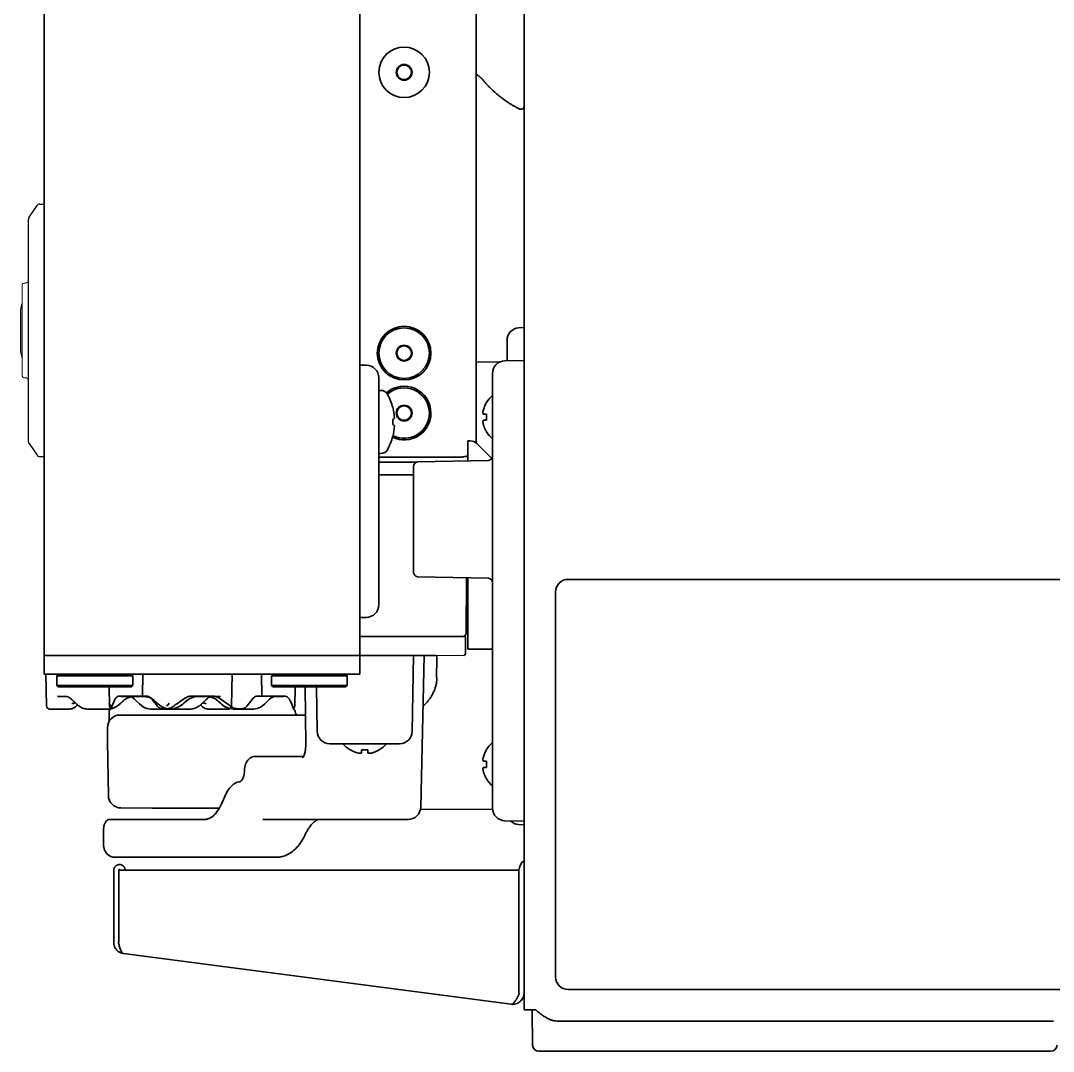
# Model space of a CAD drawing. Extents: x 6769 to 10051, y -94 to 2900.
# Drawn here: x 7609.8 to 7773.4, y 1270.8 to 1434.2 of the extents above; entities that cross this region are included whole.
import ezdxf

# ---------------------------------------------------------------- set-up
doc = ezdxf.new("R2010")
doc.units = 0
doc.header["$LTSCALE"] = 5
doc.layers.get('0').update_dxf_attribs({"linetype": 'CONTINUOUS', "lineweight": 0})
doc.layers.add('1', color=7, linetype='CONTINUOUS', true_color=0xffffff)
doc.layers.add('GEOM', color=7, linetype='CONTINUOUS')

msp = doc.modelspace()

# ---------------------------------------------------------------- linework, layer by layer
at = {"color": 7, "linetype": 'Continuous'}
for p, q in [((7610.06, 1377.83), (7610.06, 1392.33)), ((7610.06, 1377.83), (7610.06, 1392.33)), ((7610.56, 1392.58), (7610.31, 1392.58)), ((7610.56, 1392.58), (7610.31, 1392.58)), ((7610.56, 1377.58), (7610.31, 1377.58)), ((7610.56, 1377.58), (7610.31, 1377.58))]:
    msp.add_line(p, q, dxfattribs=at)
msp.add_line((7675.62, 1333.58), (7680.02, 1333.58))
for centre, radius, start, end in [((7610.31, 1392.33), 0.25, 90, 180), ((7610.31, 1392.33), 0.25, 90, 180), ((7610.56, 1393.08), 0.5, 270, 0), ((7610.56, 1393.08), 0.5, 270, 0), ((7610.31, 1377.83), 0.25, 180, 270), ((7610.31, 1377.83), 0.25, 180, 270), ((7610.56, 1377.08), 0.5, 0, 90), ((7610.56, 1377.08), 0.5, 0, 90)]:
    msp.add_arc(centre, radius, start, end, dxfattribs=at)
at = {"layer": '1', "color": 7, "linetype": 'Continuous', "lineweight": 35}
for p, q in [((7689.56, 1277.43), (7689.56, 1893.33)), ((7613.56, 1333.58), (7613.56, 1891.08)), ((7663.56, 1333.58), (7663.56, 1891.08)), ((7681.96, 1367.26), (7681.96, 1549.94)), ((7688.69, 1385.48), (7689.56, 1385.56)), ((7686.86, 1380.28), (7686.86, 1383.49)), ((7663.56, 1379.58), (7664.6, 1379.56)), ((7685.73, 1380.09), (7681.96, 1380.06)), ((7686.53, 1380.27), (7689.56, 1380.33)), ((7666.56, 1377.56), (7666.56, 1341.6)), ((7684.56, 1373.27), (7684.56, 1378.27)), ((7666.86, 1375.58), (7666.56, 1375.58)), ((7668.77, 1372.88), (7668.76, 1372.88)), ((7683.59, 1373.63), (7683.62, 1373.63)), ((7684.56, 1314.38), (7684.56, 1373.27)), ((7668.77, 1368.28), (7668.76, 1368.28)), ((7683.62, 1369.03), (7683.59, 1369.03)), ((7680.66, 1366.09), (7680.66, 1367.58)), ((7680.66, 1367.58), (7681.04, 1367.58)), ((7680.66, 1366.09), (7680.66, 1364.39)), ((7684.45, 1364.79), (7682.1, 1367.14)), ((7666.56, 1365.58), (7666.86, 1365.58)), ((7666.56, 1364.98), (7679.53, 1364.98)), ((7683.94, 1364.46), (7672.68, 1364.24)), ((7672.5, 1364.18), (7666.56, 1364.18)), ((7672.06, 1363.5), (7672.06, 1355.13)), ((7672.06, 1362.18), (7666.56, 1362.18)), ((7672.06, 1355.13), (7672.06, 1346.76)), ((7672.68, 1346.02), (7683.94, 1345.79)), ((7680.44, 1345.86), (7680.37, 1337.07)), ((7680.66, 1345.86), (7680.66, 1344.08)), ((7797.56, 1345.63), (7696.56, 1345.63)), ((7680.66, 1344.08), (7680.66, 1336.05)), ((7694.56, 1343.63), (7694.56, 1282.63)), ((7664.6, 1339.6), (7663.56, 1339.58)), ((7680.06, 1336.58), (7663.56, 1336.58)), ((7680.06, 1336.58), (7680.31, 1336.58)), ((7680.31, 1336.58), (7680.3, 1335.54)), ((7680.3, 1335.54), (7680.27, 1333.82)), ((7680.66, 1334.58), (7680.66, 1336.05)), ((7613.56, 1333.58), (7615.56, 1333.58)), ((7613.56, 1330.58), (7613.56, 1333.58)), ((7661.56, 1333.58), (7615.56, 1333.58)), ((7661.56, 1333.58), (7663.56, 1333.58)), ((7663.56, 1330.58), (7663.56, 1333.58)), ((7663.56, 1333.58), (7670.02, 1333.58)), ((7672.61, 1333.58), (7670.02, 1333.58)), ((7671.85, 1321.54), (7672.06, 1333.58)), ((7672.61, 1333.58), (7675.21, 1333.58)), ((7673.19, 1309.53), (7673.75, 1333.58)), ((7675.62, 1333.58), (7675.21, 1333.58)), ((7682.52, 1334.58), (7680.66, 1334.58)), ((7684.52, 1334.58), (7682.52, 1334.58)), ((7684.52, 1334.58), (7684.56, 1334.58)), ((7615.56, 1330.58), (7613.56, 1330.58)), ((7613.81, 1330.58), (7613.9, 1325.57)), ((7661.56, 1330.58), (7615.56, 1330.58)), ((7615.81, 1330.58), (7615.56, 1330.33)), ((7615.56, 1330.33), (7621.56, 1330.33)), ((7615.56, 1330.33), (7615.56, 1328.83)), ((7621.56, 1330.33), (7627.56, 1330.33)), ((7627.56, 1330.33), (7627.31, 1330.58)), ((7627.56, 1328.83), (7627.56, 1330.33)), ((7629.16, 1330.58), (7629.1, 1327.17)), ((7643.23, 1325.57), (7643.31, 1330.58)), ((7648.03, 1327.16), (7647.97, 1330.58)), ((7649.81, 1330.58), (7649.56, 1330.33)), ((7649.56, 1330.33), (7655.56, 1330.33)), ((7649.56, 1330.33), (7649.56, 1328.83)), ((7655.56, 1330.33), (7661.56, 1330.33)), ((7661.56, 1330.33), (7661.31, 1330.58)), ((7663.56, 1330.58), (7661.56, 1330.58)), ((7661.56, 1328.83), (7661.56, 1330.33)), ((7675.7, 1330.08), (7675.76, 1330.07)), ((7615.56, 1328.83), (7627.56, 1328.83)), ((7615.56, 1328.83), (7615.81, 1328.58)), ((7627.31, 1328.58), (7615.81, 1328.58)), ((7623.9, 1325.57), (7623.85, 1328.58)), ((7627.31, 1328.58), (7627.56, 1328.83)), ((7649.56, 1328.83), (7661.56, 1328.83)), ((7649.56, 1328.83), (7649.81, 1328.58)), ((7661.31, 1328.58), (7649.81, 1328.58)), ((7653.23, 1325.57), (7653.28, 1328.58)), ((7654.91, 1328.58), (7654.98, 1319.49)), ((7656.78, 1321.54), (7656.66, 1328.58)), ((7661.31, 1328.58), (7661.56, 1328.83)), ((7615.67, 1327.08), (7616.98, 1327.08)), ((7625.45, 1327.13), (7627.11, 1327.13)), ((7625.67, 1327.08), (7626.98, 1327.08)), ((7627.26, 1327.08), (7629.87, 1327.08)), ((7636.59, 1326.73), (7637.35, 1327.01)), ((7636.6, 1326.74), (7637.37, 1327.02)), ((7636.95, 1327.13), (7640.18, 1327.13)), ((7637.13, 1327.07), (7637.26, 1327.08)), ((7637.26, 1327.08), (7639.87, 1327.08)), ((7637.37, 1327.02), (7637.97, 1327.08)), ((7639.16, 1327.08), (7639.78, 1327.01)), ((7639.87, 1327.08), (7640, 1327.07)), ((7640.15, 1327.08), (7641.46, 1327.08)), ((7650.02, 1327.13), (7651.63, 1327.13)), ((7650.15, 1327.08), (7651.46, 1327.08)), ((7627.78, 1326.71), (7627.87, 1326.62)), ((7632.27, 1325.13), (7633.03, 1325.13)), ((7635.51, 1325.85), (7635.66, 1325.99)), ((7635.66, 1325.99), (7636.07, 1326.36)), ((7636.07, 1326.36), (7636.6, 1326.74)), ((7641.06, 1326.36), (7641.47, 1325.99)), ((7641.47, 1325.99), (7641.62, 1325.85)), ((7641.62, 1325.85), (7642.13, 1325.47)), ((7642.13, 1325.47), (7642.95, 1325.14)), ((7642.95, 1325.14), (7643.55, 1325.08)), ((7644.1, 1325.13), (7644.86, 1325.13)), ((7614.46, 1325.08), (7614.4, 1325.08)), ((7617.55, 1325.08), (7614.46, 1325.08)), ((7620.39, 1325.08), (7622.64, 1325.08)), ((7623.81, 1324.63), (7623.81, 1323.22)), ((7625.57, 1324.13), (7630.53, 1324.13)), ((7630.39, 1325.08), (7633.58, 1325.08)), ((7630.53, 1324.13), (7654.94, 1324.13)), ((7634.49, 1325.08), (7636.74, 1325.08)), ((7642.67, 1325.08), (7639.58, 1325.08)), ((7642.67, 1325.08), (7642.73, 1325.08)), ((7643.55, 1325.08), (7646.74, 1325.08)), ((7623.56, 1319.88), (7623.57, 1322.13)), ((7623.71, 1311.37), (7623.56, 1319.88)), ((7658.78, 1319.58), (7669.85, 1319.58)), ((7662.01, 1318.6), (7662.01, 1318.63)), ((7666.61, 1318.63), (7666.61, 1318.6)), ((7683.59, 1318.63), (7683.62, 1318.63)), ((7647.06, 1317.58), (7654.65, 1317.58)), ((7683.62, 1314.03), (7683.59, 1314.03)), ((7684.56, 1309.38), (7684.56, 1314.38)), ((7642.16, 1311.23), (7641.56, 1309.92)), ((7630.66, 1309.38), (7625.7, 1309.4)), ((7641.26, 1309.34), (7630.66, 1309.38)), ((7684.58, 1309.15), (7673.15, 1309.2)), ((7648.16, 1307.58), (7662.21, 1307.58)), ((7662.21, 1307.58), (7671.19, 1307.58)), ((7686.53, 1307.38), (7689.56, 1307.33)), ((7689.56, 1306.7), (7688.69, 1306.77)), ((7654.82, 1305.05), (7654.89, 1305.19)), ((7624.71, 1301.58), (7641.54, 1301.58)), ((7650.33, 1301.58), (7641.54, 1301.58)), ((7624.56, 1288.34), (7624.56, 1299.53)), ((7625.36, 1299.53), (7688.76, 1299.53)), ((7625.36, 1288.24), (7625.36, 1299.53)), ((7688.76, 1280.18), (7688.76, 1299.53)), ((7624.56, 1288.34), (7624.56, 1288.11)), ((7626.13, 1286.32), (7687.53, 1278.29)), ((7688.76, 1280.18), (7688.8, 1279.94)), ((7696.56, 1280.63), (7797.56, 1280.63)), ((7689.56, 1277.43), (7691.36, 1277.43)), ((7690.92, 1271.81), (7690.82, 1277.43)), ((7694.83, 1275.63), (7773.08, 1275.63)), ((7773.08, 1275.63), (7773.41, 1275.63)), ((7693.39, 1270.83), (7691.92, 1270.83)), ((7773.01, 1270.83), (7693.39, 1270.83))]:
    msp.add_line(p, q, dxfattribs=at)
for points in [[(7626.98, 1327.08), (7627.21, 1327.04), (7627.54, 1326.89), (7627.78, 1326.71)], [(7639.78, 1327.01), (7640.55, 1326.73), (7641.06, 1326.36)], [(7649.26, 1326.62), (7649.52, 1326.84), (7649.88, 1327.03), (7650.15, 1327.08)], [(7627.87, 1326.62), (7628.17, 1326.33), (7628.62, 1325.92), (7628.95, 1325.63)], [(7628.95, 1325.63), (7629.3, 1325.37), (7629.62, 1325.24)], [(7628.95, 1325.63), (7629.28, 1325.38), (7629.83, 1325.15), (7630.39, 1325.08)], [(7633.58, 1325.08), (7634.18, 1325.14), (7635, 1325.47), (7635.51, 1325.85)], [(7641.62, 1325.85), (7642.15, 1325.45), (7642.97, 1325.14), (7643.55, 1325.08)], [(7646.74, 1325.08), (7647.29, 1325.15), (7647.83, 1325.37), (7648.18, 1325.63)], [(7648.18, 1325.63), (7648.5, 1325.91), (7648.94, 1326.32), (7649.26, 1326.62)]]:
    msp.add_lwpolyline(points, dxfattribs=at)
for centre, radius in [((7670.56, 1425.98), 4), ((7670.56, 1425.98), 1.25), ((7670.56, 1425.98), 1.15), ((7670.56, 1381.48), 4.25), ((7670.56, 1381.48), 4), ((7670.56, 1381.48), 1.25), ((7670.56, 1381.48), 1.15), ((7670.56, 1371.98), 1.25), ((7670.56, 1371.98), 1.15)]:
    msp.add_circle(centre, radius, dxfattribs=at)
for centre, radius, start, end in [((7688.86, 1383.49), 2, 95, 180), ((7664.56, 1377.56), 2, 0, 89), ((7686.56, 1378.27), 2, 91, 180), ((7670.56, 1371.98), 4.25, 0, 131.0044), ((7670.56, 1371.98), 4, 0, 131.2314), ((7666.86, 1374.33), 1.25, 28.6021, 90), ((7659.98, 1370.58), 9.08, 14.6676, 28.6021), ((7687.68, 1371.13), 4.8, 130.5417, 148.4186), ((7670.56, 1371.98), 4.25, 244.5618, 0), ((7659.98, 1370.58), 8.79, 357.391, 2.609), ((7670.56, 1371.98), 4, 243.7337, 0), ((7687.37, 1371.33), 3.78, 172.3959, 179.9965), ((7687.37, 1371.33), 3.78, 180.0035, 187.6041), ((7659.98, 1370.58), 9.08, 331.3979, 345.3324), ((7687.68, 1371.53), 4.8, 211.5837, 229.4583), ((7666.86, 1366.83), 1.25, 270, 331.3979), ((7681.04, 1366.08), 1.5, 45, 90), ((7683.81, 1365.2), 0.75, 280, 0), ((7672.81, 1363.5), 0.75, 100, 180), ((7672.81, 1346.76), 0.75, 180, 260), ((7683.81, 1345.06), 0.75, 0, 80), ((7696.56, 1343.63), 2, 90, 180), ((7664.56, 1341.6), 2, 271, 0), ((7679.87, 1337.08), 0.5, 270, 359.5), ((7680.02, 1333.83), 0.25, 270, 359), ((7614.4, 1325.58), 0.5, 181, 270), ((7624.4, 1325.58), 0.5, 181, 241.5061), ((7642.73, 1325.58), 0.5, 270, 359), ((7652.73, 1325.58), 0.5, 304.2335, 359), ((7625.57, 1322.13), 2, 90, 179.75), ((7624.31, 1324.63), 0.5, 108.8046, 180), ((7652.81, 1324.63), 0.5, 0, 64.3154), ((7653.81, 1324.63), 0.5, 180, 270), ((7658.78, 1321.58), 2, 181, 270), ((7669.85, 1321.58), 2, 270, 359), ((7664.51, 1322.7), 4.8, 220.5417, 238.4186), ((7664.31, 1322.38), 3.78, 262.3959, 269.9965), ((7664.31, 1322.38), 3.78, 270.0035, 277.6041), ((7664.12, 1322.7), 4.8, 301.5837, 319.4583), ((7687.68, 1316.13), 4.8, 130.5417, 148.4186), ((7687.37, 1316.33), 3.78, 172.3959, 179.9965), ((7687.37, 1316.33), 3.78, 180.0035, 187.6041), ((7687.68, 1316.53), 4.8, 211.5837, 229.4583), ((7625.71, 1311.4), 2, 181, 269.75), ((7671.19, 1309.58), 2, 270, 358.6477), ((7686.56, 1309.38), 2, 180, 269), ((7688.86, 1308.76), 2, 224.4962, 265), ((7690.56, 1299.53), 1.8, 123.7499, 180), ((7696.56, 1282.63), 2, 180, 270), ((7691.92, 1271.83), 1, 181, 270), ((7773.01, 1271.83), 1, 270, 359)]:
    msp.add_arc(centre, radius, start, end, dxfattribs=at)
for centre, major_axis, ratio, start_param, end_param in [((7659.98, 1370.66), (-9.06, 0), 0.993151, 3.199666, 3.391172), ((7659.98, 1371.24), (-9.06, 0), 0.116841, 2.892014, 3.083519), ((7659.98, 1369.92), (9.06, 0), 0.116841, 0.058074, 0.249579), ((7659.98, 1370.5), (9.06, 0), 0.993151, 6.033606, 6.225112), ((7623.94, 1326), (-0.291, 0.407), 0.279974, 1.394069, 2.961428), ((7624.48, 1326.95), (1.02, -1.1), 0.279618, 6.086919, 6.273588), ((7632.07, 1327.47), (-1.01, -1.11), 0.229329, 6.282199, 6.440234), ((7632.64, 1326.95), (-1.02, -1.1), 0.279617, 0.011063, 0.196268), ((7633.19, 1326), (0.291, 0.407), 0.279974, 3.321758, 4.889098), ((7647.06, 1315.58), (0, -2), 0.882948, 3.141593, 4.729842), ((7644.36, 1315.54), (-0.04, 2), 0.469329, 3.215253, 4.702846), ((7644.9, 1305.58), (-0.16, 8), 0.469329, 0.073661, 0.776121), ((7638.82, 1315.58), (-0.16, 8), 0.469329, 3.723546, 3.917714), ((7664.81, 1306.57), (-269.31, 0.08), 0.003713, 4.808592, 4.818579), ((9119.76, 1312.6), (-63.02, 3187.98), 0.4694, 1.563721, 1.564188), ((7624.71, 1303.58), (0, -2), 0.882948, 4.884671, 6.283185)]:
    msp.add_ellipse(centre, major_axis=major_axis, ratio=ratio, start_param=start_param, end_param=end_param, dxfattribs=at)
for points, weights, degree in [([(7683, 1424.83), (7682.77, 1425.08), (7682.52, 1425.31), (7682.25, 1425.53), (7681.96, 1425.72)], [0.54070139398, 0.531593539045, 0.523760912037, 0.517203512957, 0.511921341806], 4), ([(7623.82, 1307.57), (7631.36, 1307.58), (7638.94, 1307.58)], [1, 0.999602795439, 1], 2)]:
    msp.add_rational_spline(points, weights, degree=degree, dxfattribs=at)
msp.add_rational_spline([(7689.56, 1420.64), (7689.57, 1420.53), (7689.54, 1420.41), (7689.47, 1420.31), (7689.29, 1420.15), (7689.14, 1420.08), (7688.97, 1420.11), (7687.15, 1421.01), (7685.59, 1422.09), (7684.2, 1423.37), (7683, 1424.83)], [0.53832553243, 0.536126322311, 0.534828077337, 0.54070139398, 0.54070139398, 0.529985887725, 0.54070139398, 0.534816719201, 0.532855160942, 0.534816719201, 0.54070139398], degree=4, knots=[0, 0, 0, 0, 0, 0.049198, 0.049198, 0.049198, 0.11565, 0.11565, 0.11565, 1, 1, 1, 1, 1], dxfattribs=at)
for points, knots in [([(7683.62, 1373.63), (7683.49, 1373.42), (7683.39, 1373.21), (7683.25, 1372.89), (7683.21, 1372.78), (7683.13, 1372.55), (7683.1, 1372.44), (7683.07, 1372.33)], [0, 0, 0, 0, 0.5, 0.5, 0.75, 0.75, 1, 1, 1, 1]), ([(7683.62, 1370.83), (7683.49, 1370.83), (7683.39, 1370.83), (7683.25, 1370.83), (7683.21, 1370.83), (7683.13, 1370.83), (7683.1, 1370.83), (7683.07, 1370.83)], [0, 0, 0, 0, 0.5, 0.5, 0.75, 0.75, 1, 1, 1, 1]), ([(7680.16, 1365.08), (7680.07, 1365.07), (7679.97, 1365.05), (7679.76, 1365.01), (7679.65, 1365), (7679.53, 1364.98)], [0, 0, 0, 0, 0.462959, 0.462959, 1, 1, 1, 1]), ([(7680.16, 1365.08), (7680.19, 1365.09), (7680.23, 1365.09), (7680.29, 1365.1), (7680.32, 1365.11), (7680.41, 1365.13), (7680.51, 1365.15), (7680.62, 1365.17), (7680.66, 1365.18)], [0, 0, 0, 0, 0.03125, 0.03125, 0.0625, 0.0625, 0.125, 0.175375, 0.175375, 0.175375, 0.175375]), ([(7673.56, 1325.56), (7673.68, 1325.66), (7673.79, 1325.76), (7674.04, 1326), (7674.18, 1326.15), (7674.34, 1326.34), (7674.37, 1326.37), (7674.43, 1326.45), (7674.52, 1326.57), (7674.61, 1326.68), (7674.78, 1326.93), (7674.88, 1327.09), (7675.07, 1327.43), (7675.16, 1327.6), (7675.28, 1327.87), (7675.32, 1327.96), (7675.37, 1328.1), (7675.39, 1328.15), (7675.43, 1328.24), (7675.44, 1328.29), (7675.52, 1328.52), (7675.57, 1328.71), (7675.66, 1329.09), (7675.69, 1329.28), (7675.72, 1329.53), (7675.73, 1329.58), (7675.74, 1329.68), (7675.74, 1329.73), (7675.75, 1329.87), (7675.76, 1329.97), (7675.76, 1330.07)], [0.4513858, 0.4513858, 0.4513858, 0.4513858, 0.5, 0.5, 0.5625, 0.5625, 0.578125, 0.578125, 0.59375, 0.625, 0.625, 0.6875, 0.6875, 0.75, 0.75, 0.78125, 0.78125, 0.796875, 0.796875, 0.8125, 0.8125, 0.875, 0.875, 0.9375, 0.9375, 0.953125, 0.953125, 0.96875, 0.96875, 1, 1, 1, 1]), ([(7617.01, 1327.06), (7617.04, 1327.07), (7617.16, 1327.07), (7617.47, 1326.96), (7617.73, 1326.75), (7617.87, 1326.62)], [0, 0, 0, 0, 0.150522, 0.575829, 1, 1, 1, 1]), ([(7625.45, 1327.13), (7625.33, 1327.14), (7625.1, 1327.03), (7624.87, 1326.83), (7624.77, 1326.66), (7624.74, 1326.59)], [0.0399952, 0.0399952, 0.0399952, 0.0399952, 0.4094432, 0.746124, 1, 1, 1, 1]), ([(7627.97, 1327.08), (7627.92, 1327.08), (7627.88, 1327.08), (7627.79, 1327.07), (7627.74, 1327.07), (7627.61, 1327.06), (7627.43, 1327.04), (7627.26, 1327), (7627.13, 1326.96), (7627.09, 1326.95), (7627.02, 1326.93), (7627, 1326.92), (7626.96, 1326.91), (7626.94, 1326.9), (7626.75, 1326.83), (7626.6, 1326.76), (7626.38, 1326.62), (7626.31, 1326.58), (7626.2, 1326.5), (7626.17, 1326.47), (7626.1, 1326.42), (7626.07, 1326.39), (7626.04, 1326.36)], [0, 0, 0, 0, 0.0625, 0.0625, 0.125, 0.125, 0.25, 0.375, 0.375, 0.4375, 0.4375, 0.46875, 0.46875, 0.5, 0.5, 0.75, 0.75, 0.875, 0.875, 0.9375, 0.9375, 1, 1, 1, 1]), ([(7627.11, 1327.13), (7627.56, 1327.13), (7628.01, 1327.13), (7628.9, 1327.13), (7629.34, 1327.13), (7629.79, 1327.13)], [0, 0, 0, 0, 0.5, 0.5, 1, 1, 1, 1]), ([(7631.11, 1326.34), (7631.08, 1326.37), (7631.05, 1326.4), (7630.98, 1326.46), (7630.95, 1326.48), (7630.84, 1326.56), (7630.7, 1326.66), (7630.54, 1326.74), (7630.39, 1326.82), (7630.3, 1326.86), (7630.05, 1326.95), (7629.88, 1327), (7629.66, 1327.04), (7629.61, 1327.05), (7629.52, 1327.06), (7629.48, 1327.06), (7629.34, 1327.07), (7629.25, 1327.08), (7629.16, 1327.08)], [0, 0, 0, 0, 0.0625, 0.0625, 0.125, 0.125, 0.25, 0.375, 0.375, 0.5, 0.5, 0.75, 0.75, 0.8125, 0.8125, 0.875, 0.875, 1, 1, 1, 1]), ([(7630.64, 1326.61), (7630.63, 1326.63), (7630.61, 1326.65), (7630.57, 1326.69), (7630.55, 1326.71), (7630.5, 1326.77), (7630.46, 1326.8), (7630.35, 1326.9), (7630.28, 1326.95), (7630.2, 1327), (7630.19, 1327), (7630.17, 1327.02), (7630.16, 1327.02), (7630.13, 1327.03), (7630.11, 1327.04), (7630.06, 1327.07), (7629.99, 1327.1), (7629.92, 1327.11), (7629.87, 1327.12), (7629.85, 1327.12), (7629.82, 1327.13), (7629.8, 1327.13), (7629.79, 1327.13)], [0, 0, 0, 0, 0.0625, 0.0625, 0.125, 0.125, 0.25, 0.25, 0.5, 0.5, 0.53125, 0.53125, 0.5625, 0.5625, 0.625, 0.625, 0.75, 0.875, 0.875, 0.9375, 0.9375, 1, 1, 1, 1]), ([(7635.83, 1326.78), (7635.87, 1326.81), (7635.91, 1326.84), (7636, 1326.89), (7636.04, 1326.91), (7636.18, 1326.97), (7636.27, 1327.01), (7636.39, 1327.05), (7636.41, 1327.05), (7636.46, 1327.06), (7636.48, 1327.07), (7636.55, 1327.09), (7636.6, 1327.1), (7636.75, 1327.12), (7636.85, 1327.13), (7636.95, 1327.13)], [0, 0, 0, 0, 0.125, 0.125, 0.25, 0.25, 0.5, 0.5, 0.5625, 0.5625, 0.625, 0.625, 0.75, 0.75, 1, 1, 1, 1]), ([(7639.26, 1326.62), (7639.4, 1326.76), (7639.68, 1326.97), (7639.99, 1327.08), (7640.11, 1327.07), (7640.14, 1327.06)], [0, 0, 0, 0, 0.4263, 0.854439, 1, 1, 1, 1]), ([(7640.18, 1327.13), (7640.23, 1327.13), (7640.28, 1327.12), (7640.38, 1327.12), (7640.43, 1327.11), (7640.58, 1327.09), (7640.67, 1327.07), (7640.79, 1327.03), (7640.81, 1327.02), (7640.86, 1327.01), (7640.88, 1327), (7640.95, 1326.97), (7641, 1326.95), (7641.13, 1326.89), (7641.22, 1326.84), (7641.3, 1326.78)], [0, 0, 0, 0, 0.125, 0.125, 0.25, 0.25, 0.5, 0.5, 0.5625, 0.5625, 0.625, 0.625, 0.75, 0.75, 1, 1, 1, 1]), ([(7647.34, 1327.13), (7647.33, 1327.13), (7647.31, 1327.13), (7647.28, 1327.12), (7647.26, 1327.12), (7647.21, 1327.11), (7647.18, 1327.1), (7647.07, 1327.07), (7647, 1327.04), (7646.91, 1326.99), (7646.9, 1326.98), (7646.89, 1326.97), (7646.88, 1326.96), (7646.85, 1326.95), (7646.83, 1326.93), (7646.77, 1326.89), (7646.74, 1326.86), (7646.63, 1326.77), (7646.55, 1326.69), (7646.48, 1326.61)], [0, 0, 0, 0, 0.0625, 0.0625, 0.125, 0.125, 0.25, 0.25, 0.5, 0.5, 0.53125, 0.53125, 0.5625, 0.5625, 0.625, 0.625, 0.75, 0.75, 1, 1, 1, 1]), ([(7647.34, 1327.13), (7647.78, 1327.13), (7648.23, 1327.13), (7649.12, 1327.13), (7649.57, 1327.13), (7650.02, 1327.13)], [0, 0, 0, 0, 0.5, 0.5, 1, 1, 1, 1]), ([(7652.39, 1326.59), (7652.37, 1326.63), (7652.29, 1326.79), (7652.09, 1327), (7651.81, 1327.14), (7651.67, 1327.12), (7651.64, 1327.11)], [0, 0, 0, 0, 0.14284, 0.551091, 0.908393, 1, 1, 1, 1]), ([(7617.63, 1325.11), (7617.74, 1325.1), (7617.98, 1325.12), (7618.33, 1325.28), (7618.62, 1325.51), (7618.76, 1325.68), (7618.81, 1325.76)], [0, 0, 0, 0, 0.21859, 0.528603, 0.788995, 1, 1, 1, 1]), ([(7617.91, 1325.96), (7617.94, 1325.96), (7617.96, 1325.96), (7617.99, 1325.96), (7617.99, 1325.96), (7618.01, 1325.96), (7618.02, 1325.97), (7618.08, 1325.97), (7618.14, 1325.98), (7618.27, 1326.01), (7618.35, 1326.03), (7618.44, 1326.06), (7618.46, 1326.07), (7618.47, 1326.07)], [0, 0, 0, 0, 0.11711, 0.11711, 0.146387, 0.146387, 0.175664, 0.234219, 0.468438, 0.468438, 0.936876, 0.936876, 1, 1, 1, 1]), ([(7618.95, 1325.63), (7618.95, 1325.62), (7618.96, 1325.62), (7618.98, 1325.61), (7618.99, 1325.6), (7619.03, 1325.59), (7619.05, 1325.59), (7619.07, 1325.59)], [0, 0, 0, 0, 0.121788, 0.121788, 0.560894, 0.560894, 1, 1, 1, 1]), ([(7619.07, 1325.59), (7619.17, 1325.51), (7619.26, 1325.43), (7619.47, 1325.31), (7619.58, 1325.25), (7619.71, 1325.2), (7619.74, 1325.19), (7619.8, 1325.17), (7619.83, 1325.16), (7619.91, 1325.13), (7619.97, 1325.12), (7620.15, 1325.09), (7620.27, 1325.08), (7620.39, 1325.08)], [0, 0, 0, 0, 0.25, 0.25, 0.5, 0.5, 0.5625, 0.5625, 0.625, 0.625, 0.75, 0.75, 1, 1, 1, 1]), ([(7625.43, 1325.81), (7625.41, 1325.8), (7625.39, 1325.78), (7625.36, 1325.75), (7625.31, 1325.71), (7625.26, 1325.67), (7625.16, 1325.59), (7625.09, 1325.54), (7624.98, 1325.48), (7624.94, 1325.45), (7624.87, 1325.41), (7624.83, 1325.39), (7624.72, 1325.33), (7624.64, 1325.3), (7624.4, 1325.2), (7624.24, 1325.16), (7624.04, 1325.12), (7624, 1325.11), (7623.91, 1325.1), (7623.87, 1325.09), (7623.79, 1325.09), (7623.73, 1325.08), (7623.66, 1325.08), (7623.62, 1325.08), (7623.6, 1325.08), (7623.58, 1325.08)], [0, 0, 0, 0, 0.03125, 0.03125, 0.0625, 0.125, 0.125, 0.25, 0.25, 0.3125, 0.3125, 0.375, 0.375, 0.5, 0.5, 0.75, 0.75, 0.8125, 0.8125, 0.875, 0.875, 0.9375, 0.96875, 0.96875, 1, 1, 1, 1]), ([(7624.05, 1325.12), (7624.13, 1325.13), (7624.46, 1325.2), (7625.02, 1325.44), (7625.42, 1325.76), (7625.6, 1325.94)], [0, 0, 0, 0, 0.135124, 0.581329, 1, 1, 1, 1]), ([(7624.74, 1326.59), (7624.48, 1326.1), (7624.29, 1325.6), (7624.15, 1325.1), (7624.15, 1325.1), (7624.15, 1325.1), (7624.15, 1325.1)], [0, 0, 0, 0, 1, 1, 1, 1.002251, 1.002251, 1.002251, 1.002251]), ([(7625.59, 1325.96), (7625.59, 1325.96), (7625.6, 1325.96), (7625.61, 1325.96), (7625.61, 1325.96), (7625.62, 1325.96), (7625.62, 1325.97), (7625.64, 1325.97), (7625.65, 1325.98), (7625.66, 1325.99)], [0, 0, 0, 0, 0.252304, 0.252304, 0.31538, 0.31538, 0.378456, 0.504607, 1, 1, 1, 1]), ([(7626.09, 1326.38), (7626.08, 1326.38), (7626.08, 1326.37), (7626.06, 1326.36), (7626.05, 1326.36), (7626.04, 1326.36)], [0, 0, 0, 0, 0.421377, 0.421377, 1, 1, 1, 1]), ([(7631.54, 1325.96), (7631.53, 1325.96), (7631.53, 1325.96), (7631.52, 1325.96), (7631.52, 1325.96), (7631.51, 1325.96), (7631.51, 1325.97), (7631.49, 1325.97), (7631.48, 1325.98), (7631.47, 1325.99), (7631.47, 1325.99), (7631.47, 1325.99)], [0, 0, 0, 0, 0.241749, 0.241749, 0.302186, 0.302186, 0.362623, 0.483498, 0.966996, 0.966996, 1, 1, 1, 1]), ([(7632.27, 1325.13), (7632.24, 1325.13), (7632.2, 1325.13), (7632.13, 1325.14), (7632.1, 1325.14), (7632.03, 1325.16), (7631.99, 1325.17), (7631.94, 1325.19), (7631.93, 1325.2), (7631.89, 1325.21), (7631.88, 1325.22), (7631.79, 1325.26), (7631.73, 1325.3), (7631.64, 1325.37), (7631.61, 1325.4), (7631.57, 1325.44), (7631.56, 1325.45), (7631.53, 1325.48), (7631.52, 1325.5), (7631.5, 1325.51)], [0, 0, 0, 0, 0.125, 0.125, 0.25, 0.25, 0.375, 0.375, 0.4375, 0.4375, 0.5, 0.5, 0.75, 0.75, 0.875, 0.875, 0.9375, 0.9375, 1, 1, 1, 1]), ([(7631.63, 1325.85), (7631.7, 1325.78), (7631.86, 1325.65), (7632.03, 1325.53), (7632.12, 1325.47)], [0, 0, 0, 0, 0.467048, 1, 1, 1, 1]), ([(7633.55, 1325.08), (7633.54, 1325.08), (7633.54, 1325.08), (7633.53, 1325.08), (7633.51, 1325.08), (7633.48, 1325.08), (7633.4, 1325.08), (7633.34, 1325.09), (7633.22, 1325.1), (7633.13, 1325.11), (7633.01, 1325.13), (7632.97, 1325.14), (7632.89, 1325.16), (7632.85, 1325.17), (7632.73, 1325.21), (7632.57, 1325.26), (7632.41, 1325.33), (7632.3, 1325.39), (7632.26, 1325.41), (7632.19, 1325.45), (7632.15, 1325.48), (7632.04, 1325.54), (7631.97, 1325.59), (7631.87, 1325.67), (7631.82, 1325.71), (7631.76, 1325.76), (7631.73, 1325.79), (7631.72, 1325.8), (7631.71, 1325.81), (7631.71, 1325.81), (7631.7, 1325.81)], [0, 0, 0, 0, 0.007812, 0.007812, 0.015625, 0.03125, 0.0625, 0.125, 0.125, 0.25, 0.25, 0.3125, 0.3125, 0.375, 0.375, 0.5, 0.625, 0.625, 0.6875, 0.6875, 0.75, 0.75, 0.875, 0.875, 0.9375, 0.96875, 0.984375, 0.992187, 0.992187, 1, 1, 1, 1]), ([(7633.03, 1325.13), (7633.1, 1325.13), (7633.17, 1325.13), (7633.3, 1325.15), (7633.37, 1325.17), (7633.47, 1325.2), (7633.5, 1325.21), (7633.57, 1325.24), (7633.6, 1325.26), (7633.7, 1325.3), (7633.76, 1325.34), (7633.82, 1325.38)], [0, 0, 0, 0, 0.25, 0.25, 0.5, 0.5, 0.625, 0.625, 0.75, 0.75, 1, 1, 1, 1]), ([(7636.74, 1325.08), (7636.86, 1325.08), (7636.98, 1325.09), (7637.21, 1325.13), (7637.33, 1325.16), (7637.47, 1325.22), (7637.5, 1325.23), (7637.55, 1325.26), (7637.58, 1325.27), (7637.66, 1325.31), (7637.71, 1325.34), (7637.87, 1325.43), (7637.96, 1325.51), (7638.06, 1325.59)], [0, 0, 0, 0, 0.25, 0.25, 0.5, 0.5, 0.5625, 0.5625, 0.625, 0.625, 0.75, 0.75, 1, 1, 1, 1]), ([(7638.35, 1325.71), (7638.43, 1325.61), (7638.63, 1325.38), (7639.05, 1325.16), (7639.4, 1325.05), (7639.58, 1325.08), (7639.58, 1325.08)], [0, 0, 0, 0, 0.282067, 0.625167, 0.992662, 1, 1, 1, 1]), ([(7639.21, 1325.96), (7639.19, 1325.96), (7639.17, 1325.96), (7639.14, 1325.96), (7639.14, 1325.96), (7639.12, 1325.96), (7639.11, 1325.97), (7639.04, 1325.97), (7638.99, 1325.98), (7638.86, 1326.01), (7638.77, 1326.03), (7638.68, 1326.06), (7638.67, 1326.07), (7638.66, 1326.07)], [0, 0, 0, 0, 0.117336, 0.117336, 0.14667, 0.14667, 0.176004, 0.234673, 0.469345, 0.469345, 0.93869, 0.93869, 1, 1, 1, 1]), ([(7643.31, 1325.38), (7643.34, 1325.36), (7643.37, 1325.34), (7643.43, 1325.31), (7643.46, 1325.29), (7643.56, 1325.24), (7643.62, 1325.21), (7643.72, 1325.18), (7643.76, 1325.17), (7643.83, 1325.15), (7643.86, 1325.15), (7643.96, 1325.13), (7644.03, 1325.13), (7644.1, 1325.13)], [0, 0, 0, 0, 0.125, 0.125, 0.25, 0.25, 0.5, 0.5, 0.625, 0.625, 0.75, 0.75, 1, 1, 1, 1]), ([(7645.63, 1325.51), (7645.6, 1325.48), (7645.57, 1325.45), (7645.51, 1325.4), (7645.49, 1325.37), (7645.43, 1325.32), (7645.39, 1325.3), (7645.33, 1325.26), (7645.3, 1325.24), (7645.2, 1325.19), (7645.13, 1325.17), (7645.03, 1325.14), (7645, 1325.14), (7644.93, 1325.13), (7644.89, 1325.13), (7644.86, 1325.13)], [0, 0, 0, 0, 0.125, 0.125, 0.25, 0.25, 0.375, 0.375, 0.5, 0.5, 0.75, 0.75, 0.875, 0.875, 1, 1, 1, 1]), ([(7653.03, 1325.08), (7653.02, 1325.12), (7653.01, 1325.16), (7653, 1325.2), (7652.87, 1325.67), (7652.66, 1326.13), (7652.39, 1326.59)], [-0.089757, -0.089757, -0.089757, -0.089757, 0, 0, 0, 1, 1, 1, 1]), ([(7654.98, 1319.49), (7654.98, 1319.37), (7654.97, 1319), (7654.91, 1318.42), (7654.77, 1317.86), (7654.62, 1317.5), (7654.54, 1317.37), (7654.52, 1317.36), (7654.52, 1317.36)], [0, 0, 0, 0, 0.116399, 0.342461, 0.562711, 0.74914, 0.925027, 1, 1, 1, 1]), ([(7662.01, 1318.63), (7662.22, 1318.51), (7662.43, 1318.4), (7662.75, 1318.26), (7662.86, 1318.22), (7663.09, 1318.14), (7663.2, 1318.11), (7663.31, 1318.08)], [0, 0, 0, 0, 0.5, 0.5, 0.75, 0.75, 1, 1, 1, 1]), ([(7664.81, 1318.63), (7664.81, 1318.51), (7664.81, 1318.4), (7664.81, 1318.26), (7664.81, 1318.22), (7664.81, 1318.14), (7664.81, 1318.11), (7664.81, 1318.08)], [0, 0, 0, 0, 0.5, 0.5, 0.75, 0.75, 1, 1, 1, 1]), ([(7683.62, 1318.63), (7683.49, 1318.42), (7683.39, 1318.21), (7683.25, 1317.89), (7683.21, 1317.78), (7683.13, 1317.55), (7683.1, 1317.44), (7683.07, 1317.33)], [0, 0, 0, 0, 0.5, 0.5, 0.75, 0.75, 1, 1, 1, 1]), ([(7683.62, 1315.83), (7683.49, 1315.83), (7683.39, 1315.83), (7683.25, 1315.83), (7683.21, 1315.83), (7683.13, 1315.83), (7683.1, 1315.83), (7683.07, 1315.83)], [0, 0, 0, 0, 0.5, 0.5, 0.75, 0.75, 1, 1, 1, 1]), ([(7638.94, 1307.58), (7639.03, 1307.58), (7639.22, 1307.59), (7639.49, 1307.66), (7639.67, 1307.73), (7639.79, 1307.78), (7639.81, 1307.8), (7639.85, 1307.82), (7639.88, 1307.83), (7639.94, 1307.87), (7639.99, 1307.9), (7640.12, 1307.98), (7640.29, 1308.11), (7640.54, 1308.35), (7640.78, 1308.62), (7640.94, 1308.82), (7641.01, 1308.94)], [0, 0, 0, 0, 0.125, 0.25, 0.375, 0.375, 0.40625, 0.40625, 0.4375, 0.4375, 0.5, 0.5, 0.625, 0.75, 0.875, 1, 1, 1, 1]), ([(7622.92, 1305.58), (7622.91, 1305.71), (7622.92, 1305.84), (7622.93, 1306.03), (7622.94, 1306.09), (7622.95, 1306.19), (7622.96, 1306.22), (7622.97, 1306.28), (7622.97, 1306.31), (7623, 1306.46), (7623.02, 1306.58), (7623.06, 1306.71), (7623.08, 1306.75), (7623.09, 1306.79), (7623.1, 1306.82), (7623.1, 1306.83), (7623.13, 1306.89), (7623.15, 1306.94), (7623.21, 1307.08), (7623.26, 1307.16), (7623.32, 1307.25), (7623.33, 1307.27), (7623.36, 1307.31), (7623.37, 1307.32), (7623.41, 1307.37), (7623.46, 1307.42), (7623.52, 1307.47), (7623.56, 1307.5), (7623.58, 1307.5), (7623.61, 1307.52), (7623.62, 1307.53), (7623.7, 1307.56), (7623.76, 1307.57), (7623.82, 1307.57)], [0, 0, 0, 0, 0.125, 0.125, 0.1875, 0.1875, 0.21875, 0.21875, 0.25, 0.25, 0.375, 0.375, 0.40625, 0.421875, 0.421875, 0.4375, 0.4375, 0.5, 0.5, 0.625, 0.625, 0.65625, 0.65625, 0.6875, 0.6875, 0.75, 0.8125, 0.8125, 0.84375, 0.84375, 0.875, 0.875, 1, 1, 1, 1]), ([(7654.89, 1305.19), (7654.97, 1305.36), (7655.21, 1305.82), (7655.62, 1306.46), (7656.09, 1307.01), (7656.52, 1307.36), (7656.85, 1307.54), (7657.02, 1307.57), (7657.11, 1307.58), (7657.13, 1307.58)], [0, 0, 0, 0, 0.092113, 0.26259, 0.430492, 0.596957, 0.765073, 0.943592, 1, 1, 1, 1]), ([(7622.95, 1303.54), (7622.95, 1303.63), (7622.95, 1303.72), (7622.94, 1303.91), (7622.94, 1304), (7622.94, 1304.09)], [0, 0, 0, 0, 0.5, 0.5, 1, 1, 1, 1]), ([(7650.33, 1301.58), (7650.57, 1301.58), (7651.1, 1301.63), (7651.9, 1301.88), (7652.7, 1302.33), (7653.44, 1302.97), (7654.12, 1303.79), (7654.56, 1304.52), (7654.78, 1304.97), (7654.82, 1305.05)], [0, 0, 0, 0, 0.11931, 0.273645, 0.429777, 0.594177, 0.77106, 0.959414, 1, 1, 1, 1]), ([(7626.36, 1299.53), (7626.36, 1299.59), (7626.36, 1299.64), (7626.34, 1299.73), (7626.33, 1299.76), (7626.32, 1299.82), (7626.31, 1299.84), (7626.27, 1299.93), (7626.25, 1299.98), (7626.2, 1300.04), (7626.2, 1300.05), (7626.18, 1300.07), (7626.17, 1300.09), (7626.14, 1300.12), (7626.12, 1300.14), (7626.06, 1300.2), (7626.01, 1300.24), (7625.95, 1300.28), (7625.94, 1300.29), (7625.91, 1300.31), (7625.88, 1300.33), (7625.81, 1300.36), (7625.75, 1300.38), (7625.71, 1300.39), (7625.7, 1300.4), (7625.67, 1300.4), (7625.65, 1300.41), (7625.58, 1300.42), (7625.52, 1300.43), (7625.44, 1300.43), (7625.41, 1300.42), (7625.36, 1300.42), (7625.35, 1300.42), (7625.32, 1300.41), (7625.3, 1300.41), (7625.23, 1300.4), (7625.18, 1300.38), (7625.11, 1300.35), (7625.09, 1300.35), (7625.07, 1300.33), (7625.05, 1300.33), (7625.01, 1300.31), (7624.99, 1300.29), (7624.92, 1300.24), (7624.87, 1300.2), (7624.82, 1300.15), (7624.81, 1300.14), (7624.79, 1300.12), (7624.76, 1300.09), (7624.72, 1300.03), (7624.68, 1299.98), (7624.66, 1299.94), (7624.66, 1299.92), (7624.64, 1299.9), (7624.64, 1299.88), (7624.61, 1299.82), (7624.59, 1299.76), (7624.58, 1299.67), (7624.57, 1299.64), (7624.57, 1299.59), (7624.56, 1299.56), (7624.56, 1299.53)], [0, 0, 0, 0, 0.0625, 0.0625, 0.09375, 0.09375, 0.125, 0.125, 0.1875, 0.1875, 0.203125, 0.203125, 0.21875, 0.21875, 0.25, 0.25, 0.3125, 0.3125, 0.328125, 0.328125, 0.34375, 0.375, 0.40625, 0.40625, 0.421875, 0.421875, 0.4375, 0.4375, 0.5, 0.5, 0.53125, 0.53125, 0.546875, 0.546875, 0.5625, 0.5625, 0.625, 0.625, 0.640625, 0.640625, 0.65625, 0.65625, 0.6875, 0.6875, 0.75, 0.75, 0.765625, 0.765625, 0.78125, 0.8125, 0.84375, 0.84375, 0.859375, 0.859375, 0.875, 0.875, 0.9375, 0.9375, 0.96875, 0.96875, 1, 1, 1, 1]), ([(7625.56, 1299.53), (7625.56, 1299.54), (7625.56, 1299.55), (7625.55, 1299.58), (7625.54, 1299.59), (7625.53, 1299.6), (7625.53, 1299.61), (7625.51, 1299.61), (7625.51, 1299.62), (7625.5, 1299.62), (7625.49, 1299.62), (7625.48, 1299.63), (7625.47, 1299.63), (7625.46, 1299.63), (7625.45, 1299.63), (7625.44, 1299.62), (7625.43, 1299.62), (7625.41, 1299.61), (7625.4, 1299.61), (7625.4, 1299.6), (7625.39, 1299.59), (7625.38, 1299.59), (7625.38, 1299.58), (7625.37, 1299.57), (7625.37, 1299.56), (7625.37, 1299.55), (7625.37, 1299.54), (7625.36, 1299.53), (7625.36, 1299.53)], [0, 0, 0, 0, 0.125, 0.125, 0.25, 0.25, 0.3125, 0.3125, 0.375, 0.375, 0.4375, 0.4375, 0.5, 0.5, 0.5625, 0.5625, 0.625, 0.6875, 0.6875, 0.75, 0.75, 0.8125, 0.8125, 0.875, 0.875, 0.9375, 0.9375, 1, 1, 1, 1]), ([(7625.31, 1288.01), (7625.34, 1287.9), (7625.37, 1287.79), (7625.42, 1287.58), (7625.45, 1287.47), (7625.51, 1287.27), (7625.55, 1287.17), (7625.61, 1286.99), (7625.64, 1286.91), (7625.71, 1286.76), (7625.74, 1286.69), (7625.81, 1286.57), (7625.85, 1286.51), (7625.93, 1286.43), (7625.97, 1286.39), (7626.05, 1286.34), (7626.09, 1286.33), (7626.13, 1286.32)], [0, 0, 0, 0, 0.125, 0.125, 0.25, 0.25, 0.375, 0.375, 0.5, 0.5, 0.625, 0.625, 0.75, 0.75, 0.875, 0.875, 1, 1, 1, 1]), ([(7689.55, 1279.85), (7689.54, 1279.73), (7689.51, 1279.62), (7689.43, 1279.39), (7689.39, 1279.29), (7689.27, 1279.08), (7689.2, 1278.98), (7689.04, 1278.81), (7688.96, 1278.72), (7688.77, 1278.58), (7688.67, 1278.52), (7688.46, 1278.41), (7688.35, 1278.37), (7688.12, 1278.31), (7688, 1278.29), (7687.77, 1278.27), (7687.65, 1278.28), (7687.53, 1278.29)], [0, 0, 0, 0, 0.125, 0.125, 0.25, 0.25, 0.375, 0.375, 0.5, 0.5, 0.625, 0.625, 0.75, 0.75, 0.875, 0.875, 1, 1, 1, 1]), ([(7691.36, 1277.43), (7691.4, 1277.4), (7691.44, 1277.37), (7691.51, 1277.31), (7691.62, 1277.22), (7691.73, 1277.13), (7691.94, 1276.96), (7692.08, 1276.85), (7692.3, 1276.68), (7692.37, 1276.63), (7692.48, 1276.55), (7692.52, 1276.53), (7692.59, 1276.48), (7692.63, 1276.45), (7692.81, 1276.33), (7692.95, 1276.24), (7693.24, 1276.07), (7693.39, 1275.99), (7693.67, 1275.86), (7693.82, 1275.81), (7694.03, 1275.74), (7694.11, 1275.72), (7694.21, 1275.7), (7694.25, 1275.69), (7694.32, 1275.67), (7694.36, 1275.67), (7694.54, 1275.64), (7694.68, 1275.63), (7694.83, 1275.63)], [0, 0, 0, 0, 0.03125, 0.03125, 0.0625, 0.125, 0.125, 0.25, 0.25, 0.3125, 0.3125, 0.34375, 0.34375, 0.375, 0.375, 0.5, 0.5, 0.625, 0.625, 0.75, 0.75, 0.8125, 0.8125, 0.84375, 0.84375, 0.875, 0.875, 1, 1, 1, 1])]:
    msp.add_open_spline(points, degree=3, knots=knots, dxfattribs=at)
for points, degree in [([(7683.07, 1372.33), (7683.07, 1372.3), (7683.06, 1372.25), (7683.05, 1372.18), (7683.05, 1372.1), (7683.05, 1372.03), (7683.06, 1371.96), (7683.06, 1371.9), (7683.07, 1371.85), (7683.07, 1371.83)], 3), ([(7683.07, 1371.83), (7683.08, 1371.83), (7683.11, 1371.83), (7683.16, 1371.83), (7683.22, 1371.83), (7683.28, 1371.83), (7683.35, 1371.83), (7683.42, 1371.83), (7683.51, 1371.83), (7683.58, 1371.83), (7683.62, 1371.83)], 3), ([(7683.07, 1370.83), (7683.07, 1370.8), (7683.06, 1370.75), (7683.06, 1370.68), (7683.05, 1370.61), (7683.05, 1370.54), (7683.06, 1370.47), (7683.06, 1370.4), (7683.07, 1370.35), (7683.07, 1370.33)], 3), ([(7683.07, 1370.33), (7683.08, 1370.27), (7683.11, 1370.16), (7683.16, 1370), (7683.22, 1369.84), (7683.28, 1369.69), (7683.35, 1369.54), (7683.42, 1369.38), (7683.51, 1369.21), (7683.58, 1369.09), (7683.62, 1369.03)], 3), ([(7675.74, 1333.58), (7675.72, 1331.83), (7675.7, 1330.08)], 2), ([(7633.82, 1325.38), (7634.47, 1325.85), (7635.15, 1326.32), (7635.83, 1326.78)], 3), ([(7641.3, 1326.78), (7641.98, 1326.32), (7642.65, 1325.85), (7643.31, 1325.38)], 3), ([(7648.24, 1327.13), (7648.67, 1327.13), (7649.1, 1327.13), (7649.53, 1327.13)], 3), ([(7617.87, 1326.62), (7618.45, 1326.06), (7619.09, 1325.51)], 2), ([(7625.51, 1325.85), (7625.66, 1325.99)], 1), ([(7625.66, 1325.99), (7626.09, 1326.38)], 1), ([(7625.66, 1325.99), (7626.07, 1326.36)], 1), ([(7631.5, 1325.51), (7631.2, 1325.88), (7630.91, 1326.24), (7630.64, 1326.61)], 3), ([(7631.06, 1326.36), (7631.47, 1325.99)], 1), ([(7631.47, 1325.99), (7631.62, 1325.85)], 1), ([(7631.47, 1325.99), (7631.62, 1325.85)], 1), ([(7638.06, 1325.52), (7638.69, 1326.07), (7639.25, 1326.62)], 2), ([(7646.48, 1326.61), (7646.22, 1326.24), (7645.93, 1325.88), (7645.63, 1325.51)], 3), ([(7623.58, 1325.08), (7623.48, 1325.08), (7623.28, 1325.08), (7622.97, 1325.08), (7622.75, 1325.08), (7622.64, 1325.08)], 3), ([(7634.49, 1325.08), (7634.38, 1325.08), (7634.16, 1325.08), (7633.84, 1325.08), (7633.65, 1325.08), (7633.55, 1325.08)], 3), ([(7663.81, 1318.08), (7663.81, 1318.1), (7663.81, 1318.13), (7663.81, 1318.18), (7663.81, 1318.23), (7663.81, 1318.29), (7663.81, 1318.36), (7663.81, 1318.43), (7663.81, 1318.52), (7663.81, 1318.59), (7663.81, 1318.63)], 3), ([(7665.31, 1318.08), (7665.37, 1318.1), (7665.48, 1318.13), (7665.64, 1318.18), (7665.8, 1318.23), (7665.95, 1318.29), (7666.1, 1318.36), (7666.26, 1318.43), (7666.43, 1318.52), (7666.55, 1318.59), (7666.61, 1318.63)], 3), ([(7663.31, 1318.08), (7663.34, 1318.08), (7663.39, 1318.07), (7663.47, 1318.07), (7663.54, 1318.07), (7663.61, 1318.07), (7663.68, 1318.07), (7663.75, 1318.07), (7663.79, 1318.08), (7663.81, 1318.08)], 3), ([(7664.81, 1318.08), (7664.84, 1318.08), (7664.89, 1318.07), (7664.96, 1318.07), (7665.03, 1318.07), (7665.1, 1318.07), (7665.17, 1318.07), (7665.24, 1318.07), (7665.29, 1318.08), (7665.31, 1318.08)], 3), ([(7683.07, 1317.33), (7683.07, 1317.3), (7683.06, 1317.25), (7683.05, 1317.18), (7683.05, 1317.1), (7683.05, 1317.03), (7683.06, 1316.96), (7683.06, 1316.9), (7683.07, 1316.85), (7683.07, 1316.83)], 3), ([(7683.07, 1315.83), (7683.07, 1315.8), (7683.06, 1315.75), (7683.06, 1315.68), (7683.05, 1315.61), (7683.05, 1315.54), (7683.06, 1315.47), (7683.06, 1315.4), (7683.07, 1315.35), (7683.07, 1315.33)], 3), ([(7683.07, 1316.83), (7683.08, 1316.83), (7683.11, 1316.83), (7683.16, 1316.83), (7683.22, 1316.83), (7683.28, 1316.83), (7683.35, 1316.83), (7683.42, 1316.83), (7683.51, 1316.83), (7683.58, 1316.83), (7683.62, 1316.83)], 3), ([(7683.07, 1315.33), (7683.08, 1315.27), (7683.11, 1315.16), (7683.16, 1315), (7683.22, 1314.84), (7683.28, 1314.69), (7683.35, 1314.54), (7683.42, 1314.38), (7683.51, 1314.21), (7683.58, 1314.09), (7683.62, 1314.03)], 3), ([(7622.97, 1303.23), (7622.95, 1303.34), (7622.95, 1303.44), (7622.95, 1303.54)], 3), ([(7624.56, 1288.11), (7624.56, 1288.03), (7624.57, 1287.87), (7624.62, 1287.64), (7624.7, 1287.41), (7624.8, 1287.2), (7624.93, 1287.01), (7625.09, 1286.83), (7625.27, 1286.67), (7625.46, 1286.54), (7625.67, 1286.44), (7625.9, 1286.36), (7626.05, 1286.33), (7626.13, 1286.32)], 3), ([(7625.31, 1288.01), (7625.33, 1288.09), (7625.35, 1288.16), (7625.36, 1288.24)], 3), ([(7625.31, 1288.01), (7625.31, 1288.04), (7625.32, 1288.08), (7625.32, 1288.11)], 3), ([(7625.32, 1288.11), (7625.34, 1288.15), (7625.35, 1288.2), (7625.36, 1288.24)], 3), ([(7688.8, 1279.94), (7688.76, 1279.87), (7688.68, 1279.72), (7688.57, 1279.5), (7688.45, 1279.29), (7688.34, 1279.09), (7688.23, 1278.91), (7688.12, 1278.74), (7688.01, 1278.6), (7687.91, 1278.48), (7687.81, 1278.39), (7687.71, 1278.33), (7687.62, 1278.29), (7687.56, 1278.29), (7687.53, 1278.29)], 3), ([(7689.55, 1279.85), (7689.56, 1279.93), (7689.56, 1280), (7689.56, 1280.08)], 3)]:
    msp.add_open_spline(points, degree=degree, dxfattribs=at)
at = {"layer": 'GEOM', "color": 7, "linetype": 'Continuous'}
for p, q in [((7611.15, 1403), (7612.42, 1404.86)), ((7611.15, 1403), (7612.42, 1404.86)), ((7612.83, 1405.08), (7613.56, 1405.08)), ((7612.83, 1405.08), (7613.56, 1405.08)), ((7613.56, 1365.08), (7613.56, 1405.08)), ((7613.56, 1365.08), (7613.56, 1405.08)), ((7611.06, 1367.43), (7611.06, 1402.72)), ((7611.06, 1367.43), (7611.06, 1402.72)), ((7609.81, 1388.39), (7609.81, 1381.76)), ((7609.81, 1388.39), (7609.81, 1381.76)), ((7611.15, 1367.15), (7612.42, 1365.3)), ((7611.15, 1367.15), (7612.42, 1365.3)), ((7612.83, 1365.08), (7613.56, 1365.08)), ((7612.83, 1365.08), (7613.56, 1365.08))]:
    msp.add_line(p, q, dxfattribs=at)
for centre, radius, start, end in [((7612.83, 1404.58), 0.5, 90, 145.7131), ((7612.83, 1404.58), 0.5, 90, 145.7131), ((7611.56, 1402.72), 0.5, 145.7131, 180), ((7611.56, 1402.72), 0.5, 145.7131, 180), ((7611.81, 1388.39), 2, 151.1918, 180), ((7611.81, 1388.39), 2, 151.1918, 180), ((7611.81, 1381.76), 2, 180, 208.7012), ((7611.81, 1381.76), 2, 180, 208.7012), ((7611.56, 1367.43), 0.5, 180, 214.2869), ((7611.56, 1367.43), 0.5, 180, 214.2869), ((7612.83, 1365.58), 0.5, 214.2869, 270), ((7612.83, 1365.58), 0.5, 214.2869, 270)]:
    msp.add_arc(centre, radius, start, end, dxfattribs=at)

doc.saveas('drawing.dxf')
